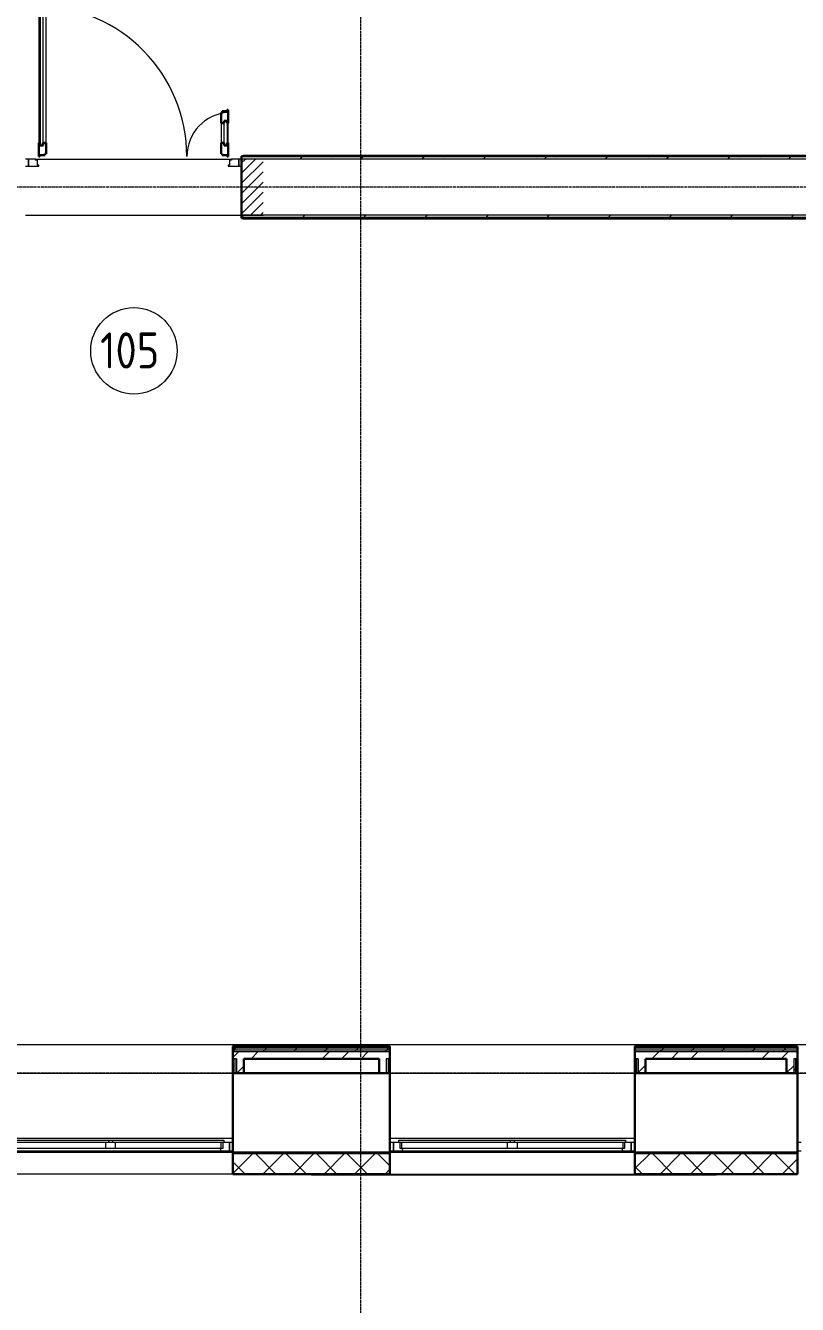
# Model space of a CAD drawing. Header units: millimetres. Extents: x -215207 to 92095, y -30385 to 123050.
# Drawn here: x -197460 to -192100, y -17164 to -8287 of the extents above; entities that cross this region are included whole.
import ezdxf

# ---------------------------------------------------------------- set-up
doc = ezdxf.new("R2010")
doc.units = ezdxf.units.MM
doc.linetypes.add('ADSK_Линия сетки', pattern=[25, 20, -2.5, 0, -2.5])
doc.linetypes.add('ADSK_Штриховая_ш2 п1_5', pattern=[4.5, 3, -1.5])
for name, color, linetype, lineweight in [('_ Окна', 7, 'Continuous', 9), ('Двери', 7, 'Continuous', 9), ('Марки помещений', 7, 'Continuous', 20), ('Ограждение', 7, 'Continuous', 9), ('Окна', 7, 'Continuous', 9), ('Оси', 7, 'Continuous', 9), ('Стены внутренние', 7, 'Continuous', 20), ('Стены наружные', 7, 'Continuous', 20), ('Стены штриховка', 7, 'Continuous', 9)]:
    doc.layers.add(name, color=color, linetype=linetype, lineweight=lineweight)
doc.layers.add('Двери открывание', color=7, linetype='Continuous', lineweight=9, true_color=0xc0c0c0)
doc.styles.add('GOST Common_3', font='GOST_Common.ttf', dxfattribs={"width": 0.9, "height": 2.5})

# ---------------------------------------------------------------- blocks, each defined once
blk = doc.blocks.new('1 этаж 21082025')
at = {"layer": '_ Окна', "lineweight": 18}
for p, q in [((3844, -47482), (3844, -47523)), ((3890, -47482), (3852, -47482)), ((3890, -47540), (3890, -47482)), ((5068, -47482), (5030, -47482)), ((5030, -47482), (5030, -47540)), ((5076, -47523), (5076, -47482)), ((6634, -47482), (6634, -47523)), ((6680, -47482), (6642, -47482)), ((6680, -47540), (6680, -47482)), ((3826, -47523), (3830.6, -47540)), ((3830.6, -47540), (3890, -47540)), ((3844, -47523), (3832, -47523)), ((5030, -47540), (5089.4, -47540)), ((5088, -47523), (5076, -47523)), ((5089.4, -47540), (5094, -47523)), ((6616, -47523), (6620.6, -47540)), ((6620.6, -47540), (6680, -47540)), ((6634, -47523), (6622, -47523))]:
    blk.add_line(p, q, dxfattribs=at)
at = {"layer": '_ Окна'}
for p, q in [((3915, -47482), (3890, -47482)), ((3890, -47482), (3890, -47540)), ((5030, -47482), (5005, -47482)), ((5030, -47540), (5030, -47482)), ((6705, -47482), (6680, -47482)), ((6680, -47482), (6680, -47540)), ((7860, -47482), (7835, -47482)), ((3890, -47540), (3915, -47540)), ((5005, -47540), (5030, -47540)), ((6680, -47540), (6705, -47540)), ((7835, -47540), (7860, -47540))]:
    blk.add_line(p, q, dxfattribs=at)
at = {"layer": 'Двери'}
for p, q in [((2567, -39667), (2567, -40543)), ((2576, -39649), (2576, -40561)), ((2597, -40561), (2597, -39649)), ((2617, -40543), (2617, -39667)), ((3833, -40407), (3833, -40543)), ((3853, -40561), (3853, -40389)), ((3853, -40389), (3874, -40389)), ((3874, -40389), (3874, -40561)), ((3883, -40543), (3883, -40407)), ((2576, -40561), (2597, -40561)), ((3874, -40561), (3853, -40561)), ((2495, -40655), (2475, -40655)), ((2475, -40705), (2495, -40705)), ((2495, -40705), (2495, -40655)), ((2544, -40655), (2495, -40655)), ((2495, -40655), (2495, -40705)), ((2495, -40705), (2567, -40705)), ((2544, -40663), (2544, -40655)), ((2558, -40663), (2544, -40663)), ((2558, -40697), (2558, -40663)), ((2567, -40697), (2558, -40697)), ((2567, -40705), (2567, -40697)), ((3892, -40697), (3883, -40697)), ((3883, -40697), (3883, -40705)), ((3883, -40705), (3955, -40705)), ((3906, -40663), (3892, -40663)), ((3892, -40663), (3892, -40697)), ((3906, -40655), (3906, -40663)), ((3955, -40655), (3906, -40655)), ((3975, -40655), (3955, -40655)), ((3955, -40655), (3955, -40705)), ((3955, -40705), (3955, -40655)), ((3955, -40705), (3975, -40705)), ((3975, -40705), (3975, -40655))]:
    blk.add_line(p, q, dxfattribs=at)
at = {"layer": 'Двери', "lineweight": 30}
for p, q in [((3841, -40331), (3833, -40331)), ((3833, -40331), (3833, -40407)), ((3875, -40322), (3841, -40322)), ((3841, -40322), (3841, -40331)), ((3883, -40313), (3875, -40313)), ((3875, -40313), (3875, -40322)), ((3883, -40407), (3883, -40313)), ((3833, -40407), (3853, -40407)), ((3853, -40407), (3853, -40389)), ((3853, -40389), (3874, -40389)), ((3874, -40389), (3874, -40407)), ((3874, -40407), (3883, -40407)), ((2567, -40543), (2567, -40637)), ((2576, -40543), (2567, -40543)), ((2576, -40561), (2576, -40543)), ((2597, -40561), (2576, -40561)), ((2597, -40543), (2597, -40561)), ((2617, -40543), (2597, -40543)), ((2617, -40619), (2617, -40543)), ((3833, -40543), (3833, -40619)), ((3833, -40543), (3853, -40543)), ((3853, -40543), (3853, -40561)), ((3853, -40561), (3874, -40561)), ((3874, -40543), (3883, -40543)), ((3874, -40561), (3874, -40543)), ((3883, -40637), (3883, -40543)), ((2567, -40637), (2575, -40637)), ((2575, -40637), (2575, -40628)), ((2575, -40628), (2609, -40628)), ((2609, -40628), (2609, -40619)), ((2609, -40619), (2617, -40619)), ((3833, -40619), (3841, -40619)), ((3841, -40619), (3841, -40628)), ((3841, -40628), (3875, -40628)), ((3875, -40628), (3875, -40637)), ((3875, -40637), (3883, -40637))]:
    blk.add_line(p, q, dxfattribs=at)
at = {"layer": 'Двери', "linetype": 'Continuous', "lineweight": 18}
for p, q in [((3975, -40682.1), (4002.1, -40655)), ((3975, -40752.8), (4072.8, -40655)), ((3975, -40823.5), (4125, -40673.5)), ((3975, -40894.2), (4125, -40744.2)), ((3975, -40964.9), (4125, -40814.9)), ((3975, -41035.7), (4125, -40885.7)), ((4036.4, -41045), (4125, -40956.4)), ((4107.1, -41045), (4125, -41027.1))]:
    blk.add_line(p, q, dxfattribs=at)
at = {"layer": 'Двери', "linetype": 'ADSK_Штриховая_ш2 п1_5'}
for p, q in [((4125, -40655), (3975, -40655)), ((3975, -40655), (3975, -41045)), ((3975, -41045), (4125, -41045))]:
    blk.add_line(p, q, dxfattribs=at)
at = {"layer": 'Двери открывание'}
for centre, radius, start, end in [((2549, -40637), 1046, 0, 89.01398), ((3901, -40637), 306, 93.37229, 180)]:
    blk.add_arc(centre, radius, start, end, dxfattribs=at)
at = {"layer": 'Марки помещений'}
blk.add_circle((3227.4, -41986.2), 300, dxfattribs=at)
at = {"layer": 'Ограждение'}
for p, q in [((3985, -40635), (3985, -40630)), ((10220, -40630), (3985, -40630)), ((3985, -41070), (3985, -41065)), ((3985, -41070), (8935.3, -41070)), ((1590, -46800), (9785, -46800)), ((2215, -46800), (3915, -46800)), ((3915, -46800), (3915, -46815)), ((5005, -46815), (5005, -46800)), ((5005, -46800), (6705, -46800)), ((6705, -46800), (6705, -46815)), ((2215, -47000), (3915, -47000)), ((5005, -47000), (6705, -47000)), ((7835, -47000), (9535, -47000)), ((2215, -47450), (3915, -47450)), ((5005, -47450), (6705, -47450))]:
    blk.add_line(p, q, dxfattribs=at)
at = {"layer": 'Ограждение', "linetype": 'Continuous'}
for p, q in [((4136, -40635), (4136, -40630)), ((4736, -40635), (4736, -40630)), ((5336, -40635), (5336, -40630)), ((5936, -40635), (5936, -40630)), ((6536, -40635), (6536, -40630)), ((7136, -40635), (7136, -40630)), ((7736, -40635), (7736, -40630))]:
    blk.add_line(p, q, dxfattribs=at)
at = {"layer": 'Окна'}
for p, q in [((2278, -47465), (3050, -47465)), ((3050, -47482), (2278, -47482)), ((3030, -47482), (3030, -47523)), ((3050, -47465), (3080, -47465)), ((3050, -47465), (3050, -47482)), ((3080, -47482), (3050, -47482)), ((3080, -47465), (3852, -47465)), ((3080, -47482), (3080, -47465)), ((3852, -47482), (3080, -47482)), ((3100, -47523), (3100, -47482)), ((3832, -47482), (3832, -47523)), ((3852, -47465), (3852, -47482)), ((5068, -47465), (5840, -47465)), ((5068, -47482), (5068, -47465)), ((5840, -47482), (5068, -47482)), ((5088, -47523), (5088, -47482)), ((5820, -47482), (5820, -47523)), ((5840, -47465), (5870, -47465)), ((5840, -47465), (5840, -47482)), ((5870, -47482), (5840, -47482)), ((5870, -47465), (6642, -47465)), ((5870, -47482), (5870, -47465)), ((6642, -47482), (5870, -47482)), ((5890, -47523), (5890, -47482)), ((6622, -47482), (6622, -47523)), ((6642, -47465), (6642, -47482)), ((3030, -47523), (2298, -47523)), ((2299.4, -47540), (3830.6, -47540)), ((3100, -47523), (3030, -47523)), ((3832, -47523), (3100, -47523)), ((5820, -47523), (5088, -47523)), ((5089.4, -47540), (6620.6, -47540)), ((5890, -47523), (5820, -47523)), ((6622, -47523), (5890, -47523))]:
    blk.add_line(p, q, dxfattribs=at)
at = {"layer": 'Оси', "linetype": 'ADSK_Линия сетки'}
for p, q in [((4800, -29900), (4800, -60626.1)), ((62867.3, -40850), (-14072.3, -40850)), ((62867.3, -47000), (-14072.3, -47000))]:
    blk.add_line(p, q, dxfattribs=at)
at = {"layer": 'Стены внутренние'}
for p, q in [((2544, -40655), (3906, -40655)), ((9805, -40655), (3975, -40655)), ((2475, -41045), (3975, -41045)), ((3915, -47550), (2215, -47550)), ((6705, -47550), (5005, -47550)), ((3915, -47702), (2215, -47702))]:
    blk.add_line(p, q, dxfattribs=at)
at = {"layer": 'Стены внутренние', "lineweight": 30}
for p, q in [((3975, -40655), (3975, -41045)), ((3915, -47000), (3915, -47550)), ((4930, -47000), (3990, -47000)), ((5005, -47550), (5005, -47000)), ((6705, -47000), (6705, -47550)), ((7760, -47000), (6780, -47000)), ((7835, -47550), (7835, -47000)), ((3915, -47550), (5005, -47550)), ((3915, -47560), (3915, -47702)), ((5005, -47702), (5005, -47560)), ((6705, -47550), (7835, -47550)), ((6705, -47560), (6705, -47702)), ((7835, -47702), (7835, -47560)), ((3915, -47702), (5005, -47702)), ((6705, -47702), (7835, -47702))]:
    blk.add_line(p, q, dxfattribs=at)
at = {"layer": 'Стены внутренние', "linetype": 'Continuous', "lineweight": 9}
for p, q in [((3917, -47694.3), (4051.3, -47560)), ((4212.9, -47700), (4072.9, -47560)), ((4123.5, -47700), (4263.5, -47560)), ((4425, -47700), (4285, -47560)), ((4335.6, -47700), (4475.6, -47560)), ((4637.2, -47700), (4497.2, -47560)), ((4547.7, -47700), (4687.7, -47560)), ((4849.3, -47700), (4709.3, -47560)), ((4759.9, -47700), (4899.9, -47560)), ((5003, -47641.6), (4921.4, -47560)), ((6707, -47662), (6809, -47560)), ((6970.6, -47700), (6830.6, -47560)), ((6881.2, -47700), (7021.2, -47560)), ((7182.8, -47700), (7042.8, -47560)), ((7093.3, -47700), (7233.3, -47560)), ((7394.9, -47700), (7254.9, -47560)), ((7305.4, -47700), (7445.4, -47560)), ((7607, -47700), (7467, -47560)), ((7517.6, -47700), (7657.6, -47560)), ((7819.1, -47700), (7679.1, -47560)), ((4000.8, -47700), (3915, -47614.2)), ((6758.5, -47700), (6707, -47648.5)), ((7729.7, -47700), (7835, -47594.7)), ((4682.9, -47700), (4681.8, -47702)), ((4972, -47700), (5003, -47669)), ((6932.7, -47702), (6931.5, -47700)), ((7401.5, -47701.3), (7400.8, -47700))]:
    blk.add_line(p, q, dxfattribs=at)
at = {"layer": 'Стены наружные', "lineweight": 30}
for p, q in [((3975, -40635), (3975, -40655)), ((10215, -40635), (3975, -40635)), ((3975, -41045), (3975, -41065)), ((3975, -41065), (8940.3, -41065)), ((3915, -46815), (3915, -47000)), ((5005, -46815), (3915, -46815)), ((5005, -47000), (5005, -46815)), ((6705, -46815), (6705, -47000)), ((7835, -46815), (6705, -46815)), ((7835, -47000), (7835, -46815)), ((3990, -46900), (4930, -46900)), ((3990, -47000), (3990, -46900)), ((4930, -46900), (4930, -47000)), ((6780, -46900), (7760, -46900)), ((6780, -47000), (6780, -46900)), ((7760, -46900), (7760, -47000)), ((3915, -47000), (3990, -47000)), ((4930, -47000), (5005, -47000)), ((6705, -47000), (6780, -47000)), ((7760, -47000), (7835, -47000)), ((3915, -47550), (3915, -47560)), ((5005, -47560), (5005, -47550)), ((6705, -47550), (6705, -47560)), ((7835, -47560), (7835, -47550))]:
    blk.add_line(p, q, dxfattribs=at)
at = {"layer": 'Стены наружные', "linetype": 'Continuous', "lineweight": 9}
for p, q in [((3975, -40636), (3976, -40635)), ((4041.7, -40640), (4046.7, -40635)), ((4112.4, -40640), (4117.4, -40635)), ((4183.1, -40640), (4188.1, -40635)), ((4253.8, -40640), (4258.8, -40635)), ((4324.5, -40640), (4329.5, -40635)), ((4380.2, -40655), (4395.2, -40640)), ((4395.2, -40640), (4400.2, -40635)), ((4465.9, -40640), (4470.9, -40635)), ((4536.7, -40640), (4541.7, -40635)), ((4607.4, -40640), (4612.4, -40635)), ((4678.1, -40640), (4683.1, -40635)), ((4748.8, -40640), (4753.8, -40635)), ((4804.5, -40655), (4819.5, -40640)), ((4819.5, -40640), (4824.5, -40635)), ((4890.2, -40640), (4895.2, -40635)), ((4960.9, -40640), (4965.9, -40635)), ((5031.6, -40640), (5036.6, -40635)), ((5102.3, -40640), (5107.3, -40635)), ((5173, -40640), (5178, -40635)), ((5228.8, -40655), (5243.8, -40640)), ((5243.8, -40640), (5248.8, -40635)), ((5314.5, -40640), (5319.5, -40635)), ((5385.2, -40640), (5390.2, -40635)), ((5455.9, -40640), (5460.9, -40635)), ((5526.6, -40640), (5531.6, -40635)), ((5597.3, -40640), (5602.3, -40635)), ((5653, -40655), (5668, -40640)), ((5668, -40640), (5673, -40635)), ((5738.7, -40640), (5743.7, -40635)), ((5809.4, -40640), (5814.4, -40635)), ((5880.2, -40640), (5885.2, -40635)), ((5950.9, -40640), (5955.9, -40635)), ((6021.6, -40640), (6026.6, -40635)), ((6077.3, -40655), (6092.3, -40640)), ((6092.3, -40640), (6097.3, -40635)), ((6163, -40640), (6168, -40635)), ((6233.7, -40640), (6238.7, -40635)), ((6304.4, -40640), (6309.4, -40635)), ((6375.1, -40640), (6380.1, -40635)), ((6445.8, -40640), (6450.8, -40635)), ((6501.5, -40655), (6516.5, -40640)), ((6516.5, -40640), (6521.5, -40635)), ((6587.3, -40640), (6592.3, -40635)), ((6658, -40640), (6663, -40635)), ((6728.7, -40640), (6733.7, -40635)), ((6799.4, -40640), (6804.4, -40635)), ((6870.1, -40640), (6875.1, -40635)), ((6925.8, -40655), (6940.8, -40640)), ((6940.8, -40640), (6945.8, -40635)), ((7011.5, -40640), (7016.5, -40635)), ((7082.2, -40640), (7087.2, -40635)), ((7152.9, -40640), (7157.9, -40635)), ((7223.7, -40640), (7228.7, -40635)), ((7294.4, -40640), (7299.4, -40635)), ((7350.1, -40655), (7365.1, -40640)), ((7365.1, -40640), (7370.1, -40635)), ((7435.8, -40640), (7440.8, -40635)), ((7506.5, -40640), (7511.5, -40635)), ((7577.2, -40640), (7582.2, -40635)), ((7647.9, -40640), (7652.9, -40635)), ((7718.6, -40640), (7723.6, -40635)), ((7774.3, -40655), (7789.3, -40640)), ((7789.3, -40640), (7794.3, -40635)), ((3975, -41060.2), (3975.2, -41060)), ((3975.2, -41060), (3990.2, -41045)), ((4040.9, -41065), (4045.9, -41060)), ((4111.7, -41065), (4116.7, -41060)), ((4182.4, -41065), (4187.4, -41060)), ((4253.1, -41065), (4258.1, -41060)), ((4323.8, -41065), (4328.8, -41060)), ((4394.5, -41065), (4399.5, -41060)), ((4399.5, -41060), (4414.5, -41045)), ((4465.2, -41065), (4470.2, -41060)), ((4535.9, -41065), (4540.9, -41060)), ((4606.6, -41065), (4611.6, -41060)), ((4677.3, -41065), (4682.3, -41060)), ((4748, -41065), (4753, -41060)), ((4818.8, -41065), (4823.8, -41060)), ((4823.8, -41060), (4838.8, -41045)), ((4889.5, -41065), (4894.5, -41060)), ((4960.2, -41065), (4965.2, -41060)), ((5030.9, -41065), (5035.9, -41060)), ((5101.6, -41065), (5106.6, -41060)), ((5172.3, -41065), (5177.3, -41060)), ((5243, -41065), (5248, -41060)), ((5248, -41060), (5263, -41045)), ((5313.7, -41065), (5318.7, -41060)), ((5384.4, -41065), (5389.4, -41060)), ((5455.2, -41065), (5460.2, -41060)), ((5525.9, -41065), (5530.9, -41060)), ((5596.6, -41065), (5601.6, -41060)), ((5667.3, -41065), (5672.3, -41060)), ((5672.3, -41060), (5687.3, -41045)), ((5738, -41065), (5743, -41060)), ((5808.7, -41065), (5813.7, -41060)), ((5879.4, -41065), (5884.4, -41060)), ((5950.1, -41065), (5955.1, -41060)), ((6020.8, -41065), (6025.8, -41060)), ((6091.5, -41065), (6096.5, -41060)), ((6096.5, -41060), (6111.5, -41045)), ((6162.3, -41065), (6167.3, -41060)), ((6233, -41065), (6238, -41060)), ((6303.7, -41065), (6308.7, -41060)), ((6374.4, -41065), (6379.4, -41060)), ((6445.1, -41065), (6450.1, -41060)), ((6515.8, -41065), (6520.8, -41060)), ((6520.8, -41060), (6535.8, -41045)), ((6586.5, -41065), (6591.5, -41060)), ((6657.2, -41065), (6662.2, -41060)), ((6727.9, -41065), (6732.9, -41060)), ((6798.7, -41065), (6803.7, -41060)), ((6869.4, -41065), (6874.4, -41060)), ((6940.1, -41065), (6945.1, -41060)), ((6945.1, -41060), (6960.1, -41045)), ((7010.8, -41065), (7015.8, -41060)), ((7081.5, -41065), (7086.5, -41060)), ((7152.2, -41065), (7157.2, -41060)), ((7222.9, -41065), (7227.9, -41060)), ((7293.6, -41065), (7298.6, -41060)), ((7364.3, -41065), (7369.3, -41060)), ((7369.3, -41060), (7384.3, -41045)), ((7435.1, -41065), (7440.1, -41060)), ((7505.8, -41065), (7510.8, -41060)), ((7576.5, -41065), (7581.5, -41060)), ((7647.2, -41065), (7652.2, -41060)), ((7717.9, -41065), (7722.9, -41060)), ((7788.6, -41065), (7793.6, -41060)), ((7793.6, -41060), (7808.6, -41045)), ((3915, -46847.8), (3925.3, -46837.5)), ((3915, -46891.3), (3956.3, -46850)), ((3925.3, -46837.5), (3937.8, -46825)), ((3942.8, -46820), (3947.8, -46815)), ((4013.5, -46820), (4018.5, -46815)), ((4041.2, -46900), (4091.2, -46850)), ((4084.2, -46820), (4089.2, -46815)), ((4124.9, -46850), (4137.4, -46837.5)), ((4137.4, -46837.5), (4149.9, -46825)), ((4149.9, -46825), (4154.9, -46820)), ((4154.9, -46820), (4159.9, -46815)), ((4225.6, -46820), (4230.6, -46815)), ((4296.3, -46820), (4301.3, -46815)), ((4337.1, -46850), (4349.6, -46837.5)), ((4349.6, -46837.5), (4362.1, -46825)), ((4367.1, -46820), (4372.1, -46815)), ((4437.8, -46820), (4442.8, -46815)), ((4508.5, -46820), (4513.5, -46815)), ((4534.7, -46900), (4584.7, -46850)), ((4549.2, -46850), (4561.7, -46837.5)), ((4561.7, -46837.5), (4574.2, -46825)), ((4574.2, -46825), (4579.2, -46820)), ((4579.2, -46820), (4584.2, -46815)), ((4649.9, -46820), (4654.9, -46815)), ((4669.6, -46900), (4719.6, -46850)), ((4720.6, -46820), (4725.6, -46815)), ((4761.3, -46850), (4773.8, -46837.5)), ((4773.8, -46837.5), (4786.3, -46825)), ((4791.3, -46820), (4796.3, -46815)), ((4804.5, -46900), (4854.5, -46850)), ((4862, -46820), (4867, -46815)), ((4932.7, -46820), (4937.7, -46815)), ((4973.5, -46850), (4986, -46837.5)), ((4986, -46837.5), (4998.5, -46825)), ((4998.5, -46825), (5003.5, -46820)), ((5003.5, -46820), (5005, -46818.5)), ((6705, -46815.5), (6705.5, -46815)), ((6771.2, -46820), (6776.2, -46815)), ((6824.6, -46900), (6874.6, -46850)), ((6841.9, -46820), (6846.9, -46815)), ((6882.6, -46850), (6895.1, -46837.5)), ((6895.1, -46837.5), (6907.6, -46825)), ((6912.6, -46820), (6917.6, -46815)), ((6959.6, -46900), (7009.6, -46850)), ((6983.4, -46820), (6988.4, -46815)), ((7054.1, -46820), (7059.1, -46815)), ((7094.5, -46900), (7144.5, -46850)), ((7094.8, -46850), (7107.3, -46837.5)), ((7107.3, -46837.5), (7119.8, -46825)), ((7119.8, -46825), (7124.8, -46820)), ((7124.8, -46820), (7129.8, -46815)), ((7195.5, -46820), (7200.5, -46815)), ((7266.2, -46820), (7271.2, -46815)), ((7306.9, -46850), (7319.4, -46837.5)), ((7319.4, -46837.5), (7331.9, -46825)), ((7336.9, -46820), (7341.9, -46815)), ((7407.6, -46820), (7412.6, -46815)), ((7478.3, -46820), (7483.3, -46815)), ((7519, -46850), (7531.5, -46837.5)), ((7531.5, -46837.5), (7544, -46825)), ((7544, -46825), (7549, -46820)), ((7549, -46820), (7554, -46815)), ((7588, -46900), (7638, -46850)), ((7619.7, -46820), (7624.7, -46815)), ((7690.5, -46820), (7695.5, -46815)), ((7722.9, -46900), (7772.9, -46850)), ((7731.2, -46850), (7743.7, -46837.5)), ((7743.7, -46837.5), (7756.2, -46825)), ((7761.2, -46820), (7766.2, -46815)), ((7831.9, -46820), (7835, -46816.9)), ((3941.2, -47000), (3990, -46951.2)), ((6730, -46994.6), (6780, -46944.6)), ((7760, -46997.8), (7810, -46947.8)), ((7810, -46983.3), (7822.5, -46970.8)), ((7822.5, -46970.8), (7835, -46958.3))]:
    blk.add_line(p, q, dxfattribs=at)
at = {"layer": 'Стены наружные'}
for p, q in [((8960.3, -41045), (3975, -41045)), ((4460, -47707), (4460, -47702)), ((7270, -47707), (4460, -47707)), ((5005, -47702), (6705, -47702)), ((5005, -47702), (5005, -47707)), ((6705, -47707), (6705, -47702)), ((7270, -47707), (7270, -47702))]:
    blk.add_line(p, q, dxfattribs=at)
at = {"layer": 'Стены штриховка'}
for p, q in [((10195, -40640), (3975, -40640)), ((8960.3, -41060), (3975, -41060)), ((5005, -46820), (3915, -46820)), ((3915, -46825), (5005, -46825)), ((3915, -46837.5), (5005, -46837.5)), ((3915, -46850), (5005, -46850)), ((7835, -46820), (6705, -46820)), ((6705, -46825), (7835, -46825)), ((6705, -46837.5), (7835, -46837.5)), ((6705, -46850), (7835, -46850)), ((3940, -46900), (3915, -46900)), ((3927.5, -46900), (3927.5, -47000)), ((3940, -46900), (3940, -47000)), ((5005, -46900), (4980, -46900)), ((4980, -46900), (4980, -47000)), ((4992.5, -46900), (4992.5, -47000)), ((6730, -46900), (6705, -46900)), ((6717.5, -46900), (6717.5, -47000)), ((6730, -46900), (6730, -47000)), ((7835, -46900), (7810, -46900)), ((7810, -46900), (7810, -47000)), ((7822.5, -46900), (7822.5, -47000)), ((5005, -47560), (3915, -47560)), ((7835, -47560), (6705, -47560)), ((3917, -47626), (3915, -47626)), ((3917, -47626), (3917, -47700)), ((5005, -47626), (5003, -47626)), ((5003, -47700), (5003, -47626)), ((6707, -47626), (6705, -47626)), ((6707, -47626), (6707, -47700)), ((7835, -47626), (7833, -47626)), ((7833, -47700), (7833, -47626)), ((3917, -47700), (5003, -47700)), ((6707, -47700), (7833, -47700))]:
    blk.add_line(p, q, dxfattribs=at)
at = {"layer": 'Марки помещений', "style": 'GOST Common_3', "width": 0.9}
blk.add_text('105', height=250, dxfattribs=at).set_placement((2992.5, -42108.4))

msp = doc.modelspace()

# ---------------------------------------------------------------- block references
msp.add_blockref('1 этаж 21082025', (-199934.8, 31441.4))

doc.saveas('drawing.dxf')
